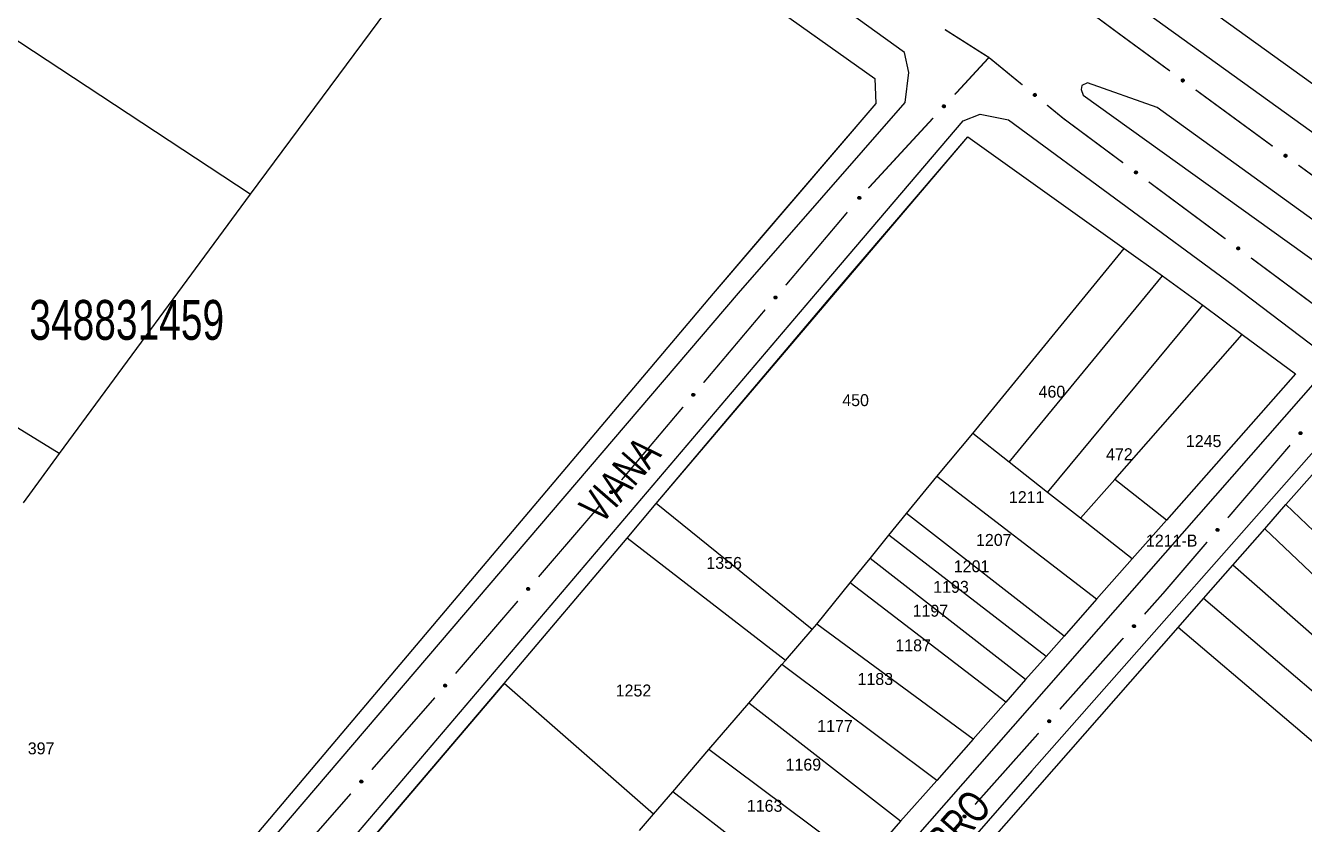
# Model space of a CAD drawing. Extents: x 200123 to 201542, y 4839549 to 4841240.
# Drawn here: x 200907.1 to 201067.7, y 4840376.7 to 4840477 of the extents above; entities that cross this region are included whole.
import ezdxf
from ezdxf.enums import TextEntityAlignment as Align

# ---------------------------------------------------------------- set-up
doc = ezdxf.new("R2010")
doc.units = 0
doc.header["$LTSCALE"] = 1.5
doc.header["$MEASUREMENT"] = 0
for name, color, linetype in [('CD_MALHA_LOTES', 7, 'CONTINUOUS'), ('CD_TXT_QUADRA', 2, 'CONTINUOUS'), ('HD-CANAIS', 7, 'CONTINUOUS'), ('RU-QUADRA', 210, 'CONTINUOUS'), ('SV-EIXO-RUA-PAV', 20, 'CONTINUOUS'), ('SV-RUA-PAVIM', 7, 'CONTINUOUS'), ('SV-TXT-RUA-PAV', 7, 'CONTINUOUS'), ('Th_NmrPort', 1, 'CONTINUOUS')]:
    doc.layers.add(name, color=color, linetype=linetype)
doc.styles.add('ARIAL', font='ARIAL.SHX')

msp = doc.modelspace()

# ---------------------------------------------------------------- linework, layer by layer
at = {"layer": 'CD_MALHA_LOTES', "linetype": 'Continuous', "flags": 128}
for points in [[(200969.41, 4840501.79), (201013.76, 4840470.34), (201013.89, 4840467.21), (200993.46, 4840443.35), (200887.87, 4840318.42)], [(200969.41, 4840501.79), (200935.32, 4840455.81)], [(200935.32, 4840455.81), (200885.85, 4840488.36)], [(200986.29, 4840416.96), (201025.42, 4840463.01)], [(201025.42, 4840463.01), (201045.09, 4840449)], [(200935.32, 4840455.81), (200911.31, 4840423.26)], [(200911.31, 4840423.26), (200864.09, 4840452.29)], [(201026.05, 4840425.76), (201045.09, 4840449)], [(201045.09, 4840449), (201049.9, 4840445.57)], [(201030.64, 4840422.15), (201049.9, 4840445.57)], [(201049.9, 4840445.57), (201054.96, 4840441.87)], [(201035.46, 4840418.37), (201054.96, 4840441.87)], [(201054.96, 4840441.87), (201059.91, 4840438.2)], [(201043.88, 4840420.01), (201059.91, 4840438.2)], [(201059.91, 4840438.2), (201066.59, 4840433.25)], [(201066.59, 4840433.25), (201050.39, 4840414.9)], [(201021.53, 4840420.37), (201026.05, 4840425.76)], [(201030.64, 4840422.15), (201026.05, 4840425.76)], [(200911.31, 4840423.26), (200906.77, 4840417.08)], [(201035.46, 4840418.37), (201030.64, 4840422.15)], [(201065.38, 4840416.84), (201069.34, 4840421.34)], [(201017.75, 4840415.72), (201021.53, 4840420.37)], [(201041.61, 4840404.96), (201021.53, 4840420.37)], [(201039.59, 4840415.14), (201043.88, 4840420.01)], [(201050.39, 4840414.9), (201043.88, 4840420.01)], [(201039.59, 4840415.14), (201035.46, 4840418.37)], [(200982.64, 4840412.64), (200986.29, 4840416.96)], [(201005.89, 4840401.18), (200986.29, 4840416.96)], [(201062.73, 4840413.81), (201065.38, 4840416.84)], [(201075.04, 4840407.63), (201065.38, 4840416.84)], [(201015.53, 4840412.99), (201017.75, 4840415.72)], [(201037.53, 4840400.34), (201017.75, 4840415.72)], [(201046.09, 4840410.03), (201039.59, 4840415.14)], [(201050.39, 4840414.9), (201046.09, 4840410.03)], [(201013.16, 4840410.08), (201015.53, 4840412.99)], [(201035.27, 4840397.79), (201015.53, 4840412.99)], [(201058.71, 4840409.24), (201062.73, 4840413.81)], [(201072.53, 4840404.51), (201062.73, 4840413.81)], [(200967.19, 4840394.39), (200982.64, 4840412.64)], [(201002.54, 4840397.28), (200982.64, 4840412.64)], [(201010.67, 4840407.03), (201013.16, 4840410.08)], [(201032.7, 4840394.87), (201013.16, 4840410.08)], [(201046.09, 4840410.03), (201041.61, 4840404.96)], [(201055.03, 4840405.05), (201058.71, 4840409.24)], [(201083.53, 4840387.49), (201058.71, 4840409.24)], [(201006.46, 4840401.84), (201010.67, 4840407.03)], [(201030.2, 4840392.04), (201010.67, 4840407.03)], [(201041.61, 4840404.96), (201037.53, 4840400.34)], [(201051.85, 4840401.42), (201055.03, 4840405.05)], [(201080.12, 4840383.72), (201055.03, 4840405.05)], [(201005.89, 4840401.18), (201006.46, 4840401.84)], [(201026.11, 4840387.4), (201006.46, 4840401.84)], [(201002.54, 4840397.28), (201005.89, 4840401.18)], [(201026.39, 4840372.43), (201051.85, 4840401.42)], [(201037.53, 4840400.34), (201035.27, 4840397.79)], [(201076.9, 4840380.14), (201051.85, 4840401.42)], [(200997.93, 4840391.91), (201002.09, 4840396.76)], [(201002.09, 4840396.76), (201002.54, 4840397.28)], [(201021.53, 4840382.22), (201002.09, 4840396.76)], [(201035.27, 4840397.79), (201032.7, 4840394.87)], [(200967.19, 4840394.39), (200894.48, 4840309.03), (200894.56, 4840305.62), (200908.58, 4840287.58)], [(200985.95, 4840377.97), (200967.19, 4840394.39)], [(201032.7, 4840394.87), (201030.2, 4840392.04)], [(200992.91, 4840386.08), (200997.93, 4840391.91)], [(201017, 4840377.09), (200997.93, 4840391.91)], [(201030.2, 4840392.04), (201026.11, 4840387.4)], [(201026.11, 4840387.4), (201021.53, 4840382.22)], [(200988.38, 4840380.8), (200992.91, 4840386.08)], [(201012.26, 4840371.65), (200992.91, 4840386.08)], [(201021.53, 4840382.22), (201017, 4840377.09)], [(200985.95, 4840377.97), (200988.38, 4840380.8)], [(201007.38, 4840366.04), (200988.38, 4840380.8)], [(200984.19, 4840375.93), (200985.95, 4840377.97)], [(201017, 4840377.09), (201012.26, 4840371.65)]]:
    msp.add_lwpolyline(points, dxfattribs=at)
at = {"layer": 'HD-CANAIS', "linetype": 'Continuous'}
msp.add_polyline3d([(200932.58, 4840568.08, 2.26), (201008.48, 4840513.08, 2.26), (201080.12, 4840461.52, 2.26)], dxfattribs=at)
at = {"layer": 'RU-QUADRA', "linetype": 'Continuous', "flags": 128}
msp.add_lwpolyline([(200887.87, 4840318.42), (200884.39, 4840318.51), (200856.91, 4840353.29), (200827.26, 4840390.82), (200860.27, 4840445.95), (200864.09, 4840452.29), (200885.85, 4840488.36), (200915.27, 4840537.14), (200918.59, 4840537.83), (200969.41, 4840501.79), (200975.72, 4840497.31), (200985.81, 4840490.16), (200996.33, 4840482.71), (201013.76, 4840470.34), (201013.89, 4840467.21), (200999.75, 4840450.69), (200993.46, 4840443.35)], close=True, dxfattribs=at)
for points in [[(200894.48, 4840309.03), (200967.19, 4840394.39), (200982.64, 4840412.64), (200986.29, 4840416.96), (201008.82, 4840443.59), (201025.42, 4840463.01), (201045.09, 4840449), (201049.9, 4840445.57), (201054.96, 4840441.87), (201059.91, 4840438.2), (201066.59, 4840433.25), (201050.39, 4840414.9), (201046.09, 4840410.03), (201041.61, 4840404.96), (201037.53, 4840400.34), (201035.27, 4840397.79), (201032.7, 4840394.87), (201030.2, 4840392.04), (201026.11, 4840387.4), (201021.53, 4840382.22), (201017, 4840377.09), (201012.26, 4840371.65)], [(201026.39, 4840372.43), (201051.85, 4840401.42), (201055.03, 4840405.05), (201058.71, 4840409.24), (201062.73, 4840413.81), (201065.38, 4840416.84), (201069.34, 4840421.34)]]:
    msp.add_lwpolyline(points, dxfattribs=at)
at = {"layer": 'SV-EIXO-RUA-PAV', "const_width": 0.18}
for points in [[(201041.149031, 4840478.382757), (201044.365201, 4840476.00447)], [(201028.09, 4840472.97), (201022.549981, 4840476.486268)], [(201044.365201, 4840476.00447), (201044.52, 4840475.89)], [(201044.52, 4840475.89), (201050.81946, 4840471.277683)], [(201023.794074, 4840468.31498), (201027.863235, 4840472.72428)], [(201027.863235, 4840472.72428), (201028.09, 4840472.97)], [(201028.429142, 4840472.692355), (201028.09, 4840472.97)], [(201032.298004, 4840469.525036), (201028.429142, 4840472.692355)], [(201054.046859, 4840468.914656), (201063.729057, 4840461.825577)], [(201037.41, 4840465.34), (201035.393093, 4840466.991181)], [(201012.942978, 4840456.556847), (201021.0813, 4840465.375447)], [(201037.725825, 4840465.105424), (201037.41, 4840465.34)], [(201044.950926, 4840459.739055), (201037.725825, 4840465.105424)], [(201066.956456, 4840459.462551), (201075.831804, 4840452.964228)], [(201057.79555, 4840450.198844), (201048.162082, 4840457.354002)], [(201002.569599, 4840444.377103), (201010.308273, 4840453.548413)], [(201070.640174, 4840440.658632), (201061.006706, 4840447.813791)], [(200992.251366, 4840432.148691), (200999.99004, 4840441.32)], [(200981.933132, 4840419.920279), (200989.671807, 4840429.091588)], [(201065.906686, 4840424.292453), (201058.0967, 4840415.181793)], [(200971.52461, 4840407.768742), (200979.344483, 4840416.870916)], [(201055.493372, 4840412.144907), (201050.286715, 4840406.071133)], [(200961.098112, 4840395.632509), (200968.917985, 4840404.734684)], [(201050.02, 4840405.76), (201047.631442, 4840403.079648)], [(201050.286715, 4840406.071133), (201050.02, 4840405.76)], [(201044.970241, 4840400.093345), (201036.986636, 4840391.134436)], [(200950.587051, 4840383.569613), (200958.491287, 4840392.598625)], [(201034.325434, 4840388.148133), (201026.341829, 4840379.189224)], [(200940.048068, 4840371.530932), (200947.952305, 4840380.559943)]]:
    msp.add_lwpolyline(points, dxfattribs=at)
at = {"layer": 'SV-EIXO-RUA-PAV'}
for points in [[(201052.382261, 4840470.269868), (201052.430485, 4840470.278025), (201052.473598, 4840470.275175), (201052.508873, 4840470.262448), (201052.537112, 4840470.243074), (201052.563769, 4840470.219999), (201052.585512, 4840470.190805), (201052.602468, 4840470.153058), (201052.61099, 4840470.104741), (201052.605168, 4840470.060767), (201052.594541, 4840470.025516), (201052.576034, 4840469.994907), (201052.553184, 4840469.969387), (201052.522112, 4840469.947804), (201052.483691, 4840469.930995), (201052.434899, 4840469.923601), (201052.39265, 4840469.926685), (201052.358854, 4840469.939891), (201052.3282, 4840469.958692), (201052.301267, 4840469.982575), (201052.280089, 4840470.011356), (201052.263234, 4840470.05007), (201052.256575, 4840470.098325), (201052.25917, 4840470.140497), (201052.271898, 4840470.17447), (201052.291087, 4840470.204233), (201052.313905, 4840470.231251), (201052.342342, 4840470.25433), (201052.382261, 4840470.269868)], [(201033.886992, 4840468.081915), (201033.838399, 4840468.076373), (201033.795502, 4840468.081547), (201033.760966, 4840468.09616), (201033.733814, 4840468.117031), (201033.708442, 4840468.141512), (201033.688307, 4840468.171837), (201033.673415, 4840468.210445), (201033.667514, 4840468.259152), (201033.675702, 4840468.302748), (201033.688217, 4840468.337373), (201033.70835, 4840468.366938), (201033.732545, 4840468.391187), (201033.764737, 4840468.411061), (201033.80401, 4840468.425771), (201033.85313, 4840468.430519), (201033.89515, 4840468.425158), (201033.928184, 4840468.410146), (201033.957778, 4840468.389718), (201033.983382, 4840468.364415), (201034.002975, 4840468.334533), (201034.017715, 4840468.294964), (201034.021759, 4840468.246421), (201034.01689, 4840468.20445), (201034.002346, 4840468.171214), (201033.981578, 4840468.142531), (201033.957334, 4840468.116784), (201033.927693, 4840468.095275), (201033.886992, 4840468.081915)], [(201022.259347, 4840466.814281), (201022.256695, 4840466.863117), (201022.264401, 4840466.905632), (201022.281035, 4840466.939242), (201022.303478, 4840466.965109), (201022.329419, 4840466.988986), (201022.360884, 4840467.00729), (201022.400306, 4840467.019868), (201022.449277, 4840467.022873), (201022.492311, 4840467.012116), (201022.526134, 4840466.997572), (201022.554454, 4840466.975723), (201022.577227, 4840466.950134), (201022.595159, 4840466.916821), (201022.607516, 4840466.876746), (201022.609346, 4840466.827431), (201022.601505, 4840466.785802), (201022.584562, 4840466.753716), (201022.562416, 4840466.725383), (201022.535641, 4840466.701324), (201022.50465, 4840466.683535), (201022.464278, 4840466.671166), (201022.41558, 4840466.670005), (201022.373971, 4840466.677351), (201022.341656, 4840466.693839), (201022.314253, 4840466.71627), (201022.289988, 4840466.741997), (201022.270273, 4840466.77286), (201022.259347, 4840466.814281)], [(201065.291859, 4840460.817762), (201065.340082, 4840460.82592), (201065.383196, 4840460.82307), (201065.41847, 4840460.810343), (201065.446709, 4840460.790968), (201065.473366, 4840460.767893), (201065.49511, 4840460.7387), (201065.512065, 4840460.700952), (201065.520587, 4840460.652635), (201065.514765, 4840460.608661), (201065.504138, 4840460.57341), (201065.485631, 4840460.542802), (201065.462781, 4840460.517281), (201065.431709, 4840460.495698), (201065.393288, 4840460.478889), (201065.344496, 4840460.471495), (201065.302247, 4840460.474579), (201065.268451, 4840460.487785), (201065.237797, 4840460.506586), (201065.210864, 4840460.53047), (201065.189686, 4840460.55925), (201065.172831, 4840460.597965), (201065.166172, 4840460.646219), (201065.168767, 4840460.688392), (201065.181495, 4840460.722364), (201065.200684, 4840460.752127), (201065.223502, 4840460.779145), (201065.251939, 4840460.802224), (201065.291859, 4840460.817762)], [(201046.606212, 4840458.372486), (201046.557934, 4840458.364659), (201046.514841, 4840458.367804), (201046.479654, 4840458.380772), (201046.451549, 4840458.400339), (201046.42505, 4840458.423596), (201046.403507, 4840458.452938), (201046.38681, 4840458.4908), (201046.378619, 4840458.539175), (201046.384742, 4840458.583108), (201046.39561, 4840458.618285), (201046.414326, 4840458.648766), (201046.43735, 4840458.67413), (201046.468569, 4840458.6955), (201046.507104, 4840458.712046), (201046.555946, 4840458.719105), (201046.598172, 4840458.715732), (201046.631877, 4840458.702295), (201046.662402, 4840458.683285), (201046.68917, 4840458.659218), (201046.710151, 4840458.630293), (201046.726741, 4840458.591464), (201046.73307, 4840458.543165), (201046.730186, 4840458.501011), (201046.717226, 4840458.467127), (201046.697834, 4840458.437496), (201046.674831, 4840458.410634), (201046.646238, 4840458.387751), (201046.606212, 4840458.372486)], [(201011.64166, 4840455.309067), (201011.639008, 4840455.357904), (201011.646714, 4840455.400419), (201011.663348, 4840455.434028), (201011.685791, 4840455.459896), (201011.711732, 4840455.483773), (201011.743197, 4840455.502076), (201011.782619, 4840455.514655), (201011.83159, 4840455.51766), (201011.874624, 4840455.506903), (201011.908447, 4840455.492358), (201011.936767, 4840455.470509), (201011.95954, 4840455.44492), (201011.977472, 4840455.411608), (201011.989829, 4840455.371532), (201011.991659, 4840455.322217), (201011.983818, 4840455.280588), (201011.966875, 4840455.248502), (201011.944729, 4840455.22017), (201011.917954, 4840455.19611), (201011.886963, 4840455.178322), (201011.846591, 4840455.165952), (201011.797893, 4840455.164791), (201011.756284, 4840455.172138), (201011.723969, 4840455.188625), (201011.696566, 4840455.211056), (201011.672301, 4840455.236783), (201011.652586, 4840455.267647), (201011.64166, 4840455.309067)], [(201059.450836, 4840448.832274), (201059.402558, 4840448.824447), (201059.359465, 4840448.827592), (201059.324278, 4840448.84056), (201059.296173, 4840448.860128), (201059.269674, 4840448.883384), (201059.248131, 4840448.912726), (201059.231434, 4840448.950589), (201059.223242, 4840448.998963), (201059.229366, 4840449.042896), (201059.240234, 4840449.078073), (201059.25895, 4840449.108555), (201059.281974, 4840449.133918), (201059.313193, 4840449.155288), (201059.351728, 4840449.171834), (201059.400569, 4840449.178894), (201059.442796, 4840449.175521), (201059.476501, 4840449.162084), (201059.507026, 4840449.143074), (201059.533794, 4840449.119006), (201059.554775, 4840449.090082), (201059.571364, 4840449.051253), (201059.577694, 4840449.002954), (201059.57481, 4840448.9608), (201059.56185, 4840448.926915), (201059.542458, 4840448.897284), (201059.519455, 4840448.870423), (201059.490861, 4840448.847539), (201059.450836, 4840448.832274)], [(201001.103029, 4840442.80973), (201001.098211, 4840442.858401), (201001.104021, 4840442.901216), (201001.119146, 4840442.935531), (201001.140418, 4840442.962369), (201001.165273, 4840442.987375), (201001.195894, 4840443.007057), (201001.234719, 4840443.021375), (201001.283508, 4840443.026551), (201001.326977, 4840443.017716), (201001.361413, 4840443.004688), (201001.390675, 4840442.984118), (201001.414563, 4840442.959565), (201001.433956, 4840442.927082), (201001.448081, 4840442.887595), (201001.452099, 4840442.83841), (201001.446114, 4840442.796474), (201001.430613, 4840442.763667), (201001.409747, 4840442.734379), (201001.384066, 4840442.709154), (201001.353897, 4840442.690007), (201001.314114, 4840442.675857), (201001.265515, 4840442.672534), (201001.223621, 4840442.678026), (201001.190605, 4840442.693062), (201001.162234, 4840442.714254), (201001.13685, 4840442.738878), (201001.115783, 4840442.768835), (201001.103029, 4840442.80973)], [(200990.784796, 4840430.581318), (200990.779978, 4840430.629988), (200990.785788, 4840430.672804), (200990.800913, 4840430.707119), (200990.822185, 4840430.733957), (200990.84704, 4840430.758963), (200990.877661, 4840430.778645), (200990.916486, 4840430.792962), (200990.965275, 4840430.798139), (200991.008744, 4840430.789304), (200991.04318, 4840430.776275), (200991.072442, 4840430.755705), (200991.09633, 4840430.731153), (200991.115723, 4840430.69867), (200991.129848, 4840430.659183), (200991.133866, 4840430.609997), (200991.127881, 4840430.568061), (200991.11238, 4840430.535254), (200991.091514, 4840430.505967), (200991.065833, 4840430.480742), (200991.035664, 4840430.461595), (200990.995881, 4840430.447445), (200990.947282, 4840430.444122), (200990.905388, 4840430.449614), (200990.872372, 4840430.46465), (200990.844001, 4840430.485842), (200990.818617, 4840430.510466), (200990.79755, 4840430.540423), (200990.784796, 4840430.581318)], [(201067.385438, 4840425.848338), (201067.389877, 4840425.799632), (201067.383732, 4840425.756863), (201067.36834, 4840425.722667), (201067.346859, 4840425.695995), (201067.32181, 4840425.671184), (201067.291036, 4840425.651741), (201067.252101, 4840425.637727), (201067.203273, 4840425.632932), (201067.159874, 4840425.642106), (201067.125541, 4840425.655402), (201067.09644, 4840425.6762), (201067.072745, 4840425.700938), (201067.053606, 4840425.733571), (201067.03979, 4840425.773167), (201067.036155, 4840425.822383), (201067.042467, 4840425.864271), (201067.058223, 4840425.896956), (201067.079317, 4840425.92608), (201067.105194, 4840425.951103), (201067.135512, 4840425.970015), (201067.175404, 4840425.983854), (201067.224027, 4840425.986797), (201067.265877, 4840425.980979), (201067.298775, 4840425.965686), (201067.32698, 4840425.944273), (201067.352171, 4840425.919452), (201067.373003, 4840425.889331), (201067.385438, 4840425.848338)], [(200980.466563, 4840418.352906), (200980.461745, 4840418.401576), (200980.467555, 4840418.444391), (200980.48268, 4840418.478706), (200980.503952, 4840418.505545), (200980.528807, 4840418.53055), (200980.559428, 4840418.550233), (200980.598253, 4840418.56455), (200980.647042, 4840418.569727), (200980.690511, 4840418.560891), (200980.724947, 4840418.547863), (200980.754209, 4840418.527293), (200980.778097, 4840418.502741), (200980.79749, 4840418.470257), (200980.811614, 4840418.43077), (200980.815633, 4840418.381585), (200980.809648, 4840418.339649), (200980.794147, 4840418.306842), (200980.773281, 4840418.277554), (200980.7476, 4840418.25233), (200980.717431, 4840418.233182), (200980.677648, 4840418.219032), (200980.629049, 4840418.21571), (200980.587155, 4840418.221201), (200980.554139, 4840418.236237), (200980.525768, 4840418.257429), (200980.500384, 4840418.282053), (200980.479317, 4840418.312011), (200980.466563, 4840418.352906)], [(201056.972124, 4840413.700791), (201056.976563, 4840413.652085), (201056.970418, 4840413.609316), (201056.955026, 4840413.57512), (201056.933545, 4840413.548449), (201056.908496, 4840413.523638), (201056.877722, 4840413.504195), (201056.838787, 4840413.490181), (201056.789959, 4840413.485385), (201056.74656, 4840413.494559), (201056.712227, 4840413.507856), (201056.683126, 4840413.528653), (201056.659431, 4840413.553391), (201056.640292, 4840413.586025), (201056.626476, 4840413.625621), (201056.622841, 4840413.674836), (201056.629153, 4840413.716724), (201056.644909, 4840413.749409), (201056.666003, 4840413.778533), (201056.69188, 4840413.803557), (201056.722198, 4840413.822468), (201056.76209, 4840413.836307), (201056.810713, 4840413.839251), (201056.852563, 4840413.833432), (201056.885461, 4840413.818139), (201056.913666, 4840413.796727), (201056.938857, 4840413.771905), (201056.959689, 4840413.741784), (201056.972124, 4840413.700791)], [(200970.044169, 4840406.214464), (200970.039783, 4840406.263175), (200970.045974, 4840406.305937), (200970.061403, 4840406.340116), (200970.082913, 4840406.366764), (200970.107989, 4840406.391548), (200970.138784, 4840406.410958), (200970.177735, 4840406.424929), (200970.226568, 4840406.429672), (200970.269957, 4840406.420451), (200970.304275, 4840406.407117), (200970.333354, 4840406.386288), (200970.357022, 4840406.361525), (200970.376125, 4840406.32887), (200970.389899, 4840406.289259), (200970.39348, 4840406.24004), (200970.387122, 4840406.198159), (200970.371331, 4840406.165491), (200970.350205, 4840406.13639), (200970.324301, 4840406.111394), (200970.293963, 4840406.092516), (200970.254056, 4840406.07872), (200970.205429, 4840406.075829), (200970.163586, 4840406.081693), (200970.130705, 4840406.097022), (200970.102523, 4840406.118465), (200970.077359, 4840406.143314), (200970.056559, 4840406.173457), (200970.044169, 4840406.214464)], [(201046.478616, 4840401.620528), (201046.482118, 4840401.571745), (201046.475153, 4840401.529103), (201046.459106, 4840401.495209), (201046.437117, 4840401.468955), (201046.411596, 4840401.44463), (201046.380454, 4840401.425782), (201046.341257, 4840401.412519), (201046.292345, 4840401.408662), (201046.249131, 4840401.418668), (201046.21506, 4840401.432622), (201046.186364, 4840401.453975), (201046.163149, 4840401.479163), (201046.14464, 4840401.512159), (201046.131587, 4840401.552013), (201046.128899, 4840401.601289), (201046.136015, 4840401.643048), (201046.152396, 4840401.675424), (201046.174045, 4840401.704138), (201046.200398, 4840401.728659), (201046.231074, 4840401.746985), (201046.271225, 4840401.760055), (201046.319895, 4840401.762063), (201046.361626, 4840401.755442), (201046.394224, 4840401.73952), (201046.422012, 4840401.717569), (201046.446721, 4840401.692268), (201046.466971, 4840401.661753), (201046.478616, 4840401.620528)], [(200959.617671, 4840394.078231), (200959.613285, 4840394.126943), (200959.619476, 4840394.169704), (200959.634905, 4840394.203884), (200959.656415, 4840394.230532), (200959.681491, 4840394.255316), (200959.712286, 4840394.274725), (200959.751237, 4840394.288697), (200959.80007, 4840394.29344), (200959.843459, 4840394.284219), (200959.877777, 4840394.270885), (200959.906856, 4840394.250056), (200959.930524, 4840394.225292), (200959.949627, 4840394.192637), (200959.963401, 4840394.153027), (200959.966982, 4840394.103807), (200959.960624, 4840394.061926), (200959.944833, 4840394.029258), (200959.923707, 4840394.000157), (200959.897803, 4840393.975162), (200959.867465, 4840393.956283), (200959.827558, 4840393.942487), (200959.778931, 4840393.939597), (200959.737088, 4840393.945461), (200959.704207, 4840393.960789), (200959.676025, 4840393.982233), (200959.650861, 4840394.007081), (200959.630061, 4840394.037225), (200959.617671, 4840394.078231)], [(201035.833809, 4840389.675316), (201035.837311, 4840389.626533), (201035.830346, 4840389.583891), (201035.8143, 4840389.549997), (201035.792311, 4840389.523743), (201035.766789, 4840389.499417), (201035.735648, 4840389.480569), (201035.69645, 4840389.467306), (201035.647539, 4840389.46345), (201035.604325, 4840389.473456), (201035.570254, 4840389.48741), (201035.541557, 4840389.508763), (201035.518342, 4840389.533951), (201035.499834, 4840389.566947), (201035.486781, 4840389.606801), (201035.484093, 4840389.656077), (201035.491208, 4840389.697836), (201035.50759, 4840389.730212), (201035.529239, 4840389.758925), (201035.555592, 4840389.783447), (201035.586268, 4840389.801773), (201035.626418, 4840389.814843), (201035.675089, 4840389.816851), (201035.716819, 4840389.81023), (201035.749417, 4840389.794307), (201035.777206, 4840389.772357), (201035.801915, 4840389.747056), (201035.822165, 4840389.71654), (201035.833809, 4840389.675316)], [(200949.092211, 4840382.029179), (200949.088278, 4840382.077929), (200949.094867, 4840382.120631), (200949.110613, 4840382.154666), (200949.13237, 4840382.181113), (200949.157676, 4840382.205662), (200949.18865, 4840382.224784), (200949.227729, 4840382.238393), (200949.276604, 4840382.242681), (200949.319905, 4840382.233056), (200949.354098, 4840382.219404), (200949.382982, 4840382.198305), (200949.406418, 4840382.173322), (200949.425217, 4840382.140491), (200949.438621, 4840382.100754), (200949.441744, 4840382.051503), (200949.434997, 4840382.009683), (200949.418902, 4840381.977164), (200949.397507, 4840381.948261), (200949.371372, 4840381.923507), (200949.340859, 4840381.904912), (200949.300825, 4840381.891488), (200949.252174, 4840381.88905), (200949.210387, 4840381.895303), (200949.17765, 4840381.910937), (200949.149668, 4840381.932642), (200949.124737, 4840381.957723), (200949.104219, 4840381.988059), (200949.092211, 4840382.029179)], [(201025.189003, 4840377.730104), (201025.192505, 4840377.681321), (201025.18554, 4840377.638678), (201025.169493, 4840377.604784), (201025.147504, 4840377.57853), (201025.121983, 4840377.554205), (201025.090841, 4840377.535357), (201025.051644, 4840377.522094), (201025.002732, 4840377.518237), (201024.959518, 4840377.528244), (201024.925447, 4840377.542197), (201024.896751, 4840377.56355), (201024.873536, 4840377.588739), (201024.855027, 4840377.621735), (201024.841974, 4840377.661589), (201024.839286, 4840377.710865), (201024.846402, 4840377.752623), (201024.862783, 4840377.785), (201024.884432, 4840377.813713), (201024.910785, 4840377.838235), (201024.941461, 4840377.85656), (201024.981612, 4840377.86963), (201025.030282, 4840377.871639), (201025.072013, 4840377.865018), (201025.104611, 4840377.849095), (201025.132399, 4840377.827145), (201025.157108, 4840377.801844), (201025.177358, 4840377.771328), (201025.189003, 4840377.730104)]]:
    msp.add_lwpolyline(points, close=True, dxfattribs=at)
for points in [[(201052.256575, 4840470.098325), (201052.522112, 4840469.947804)], [(201052.259031, 4840470.117321), (201052.533212, 4840469.960543)], [(201052.25917, 4840470.140497), (201052.553184, 4840469.969387)], [(201052.263234, 4840470.05007), (201052.483691, 4840469.930995)], [(201052.263906, 4840470.073163), (201052.500143, 4840469.940785)], [(201052.267879, 4840470.154813), (201052.561877, 4840469.983525)], [(201052.271898, 4840470.17447), (201052.576034, 4840469.994907)], [(201052.27751, 4840470.029379), (201052.452761, 4840469.931506)], [(201052.280089, 4840470.011356), (201052.434899, 4840469.923601)], [(201052.283333, 4840470.187469), (201052.582325, 4840470.009142)], [(201052.291087, 4840470.204233), (201052.594541, 4840470.025516)], [(201052.294555, 4840469.994914), (201052.408309, 4840469.928538)], [(201052.301267, 4840469.982575), (201052.39265, 4840469.926685)], [(201052.306199, 4840470.216389), (201052.596894, 4840470.047519)], [(201052.313905, 4840470.231251), (201052.605168, 4840470.060767)], [(201052.331856, 4840470.239882), (201052.604641, 4840470.085817)], [(201052.342342, 4840470.25433), (201052.61099, 4840470.104741)], [(201052.361917, 4840470.260151), (201052.602774, 4840470.129463)], [(201052.382261, 4840470.269868), (201052.602468, 4840470.153058)], [(201052.40871, 4840470.273244), (201052.587774, 4840470.175961)], [(201052.430485, 4840470.278025), (201052.585512, 4840470.190805)], [(201052.455069, 4840470.276507), (201052.566915, 4840470.209836)], [(201052.473598, 4840470.275175), (201052.563769, 4840470.219999)], [(201033.927693, 4840468.095275), (201033.667514, 4840468.259152)], [(201033.886992, 4840468.081915), (201033.673415, 4840468.210445)], [(201033.907831, 4840468.090519), (201033.674383, 4840468.234022)], [(201033.938943, 4840468.109135), (201033.674876, 4840468.277705)], [(201033.957334, 4840468.116784), (201033.675702, 4840468.302748)], [(201033.965831, 4840468.131209), (201033.684679, 4840468.315529)], [(201033.8604, 4840468.079972), (201033.68685, 4840468.186783)], [(201033.981578, 4840468.142531), (201033.688217, 4840468.337373)], [(201033.838399, 4840468.076373), (201033.688307, 4840468.171837)], [(201033.990225, 4840468.158852), (201033.7013, 4840468.353063)], [(201033.813932, 4840468.079217), (201033.705849, 4840468.15183)], [(201034.002346, 4840468.171214), (201033.70835, 4840468.366938)], [(201033.795502, 4840468.081547), (201033.708442, 4840468.141512)], [(201034.00742, 4840468.190625), (201033.723101, 4840468.377539)], [(201034.01689, 4840468.20445), (201033.732545, 4840468.391187)], [(201034.01828, 4840468.227585), (201033.752965, 4840468.39894)], [(201034.021759, 4840468.246421), (201033.764737, 4840468.411061)], [(201034.015796, 4840468.271941), (201033.787053, 4840468.416883)], [(201034.017715, 4840468.294964), (201033.80401, 4840468.425771)], [(201034.004577, 4840468.316396), (201033.834867, 4840468.42359)], [(201034.002975, 4840468.334533), (201033.85313, 4840468.430519)], [(201033.989418, 4840468.351731), (201033.879414, 4840468.424153)], [(201033.983382, 4840468.364415), (201033.89515, 4840468.425158)], [(201022.256695, 4840466.863117), (201022.360884, 4840467.00729)], [(201022.258983, 4840466.840941), (201022.375889, 4840467.007859)], [(201022.259347, 4840466.814281), (201022.400306, 4840467.019868)], [(201022.260983, 4840466.887372), (201022.339872, 4840466.990963)], [(201022.264401, 4840466.905632), (201022.329419, 4840466.988986)], [(201022.266702, 4840466.792969), (201022.423784, 4840467.017505)], [(201022.270273, 4840466.77286), (201022.449277, 4840467.022873)], [(201022.283442, 4840466.760809), (201022.467361, 4840467.014425)], [(201022.289988, 4840466.741997), (201022.492311, 4840467.012116)], [(201022.303884, 4840466.73266), (201022.504538, 4840467.002398)], [(201022.314253, 4840466.71627), (201022.526134, 4840466.997572)], [(201022.330034, 4840466.706671), (201022.541021, 4840466.983583)], [(201022.341656, 4840466.693839), (201022.554454, 4840466.975723)], [(201022.360732, 4840466.687624), (201022.564162, 4840466.96037)], [(201022.373971, 4840466.677351), (201022.577227, 4840466.950134)], [(201022.396984, 4840466.674594), (201022.583756, 4840466.92929)], [(201022.41558, 4840466.670005), (201022.595159, 4840466.916821)], [(201022.441409, 4840466.674445), (201022.599649, 4840466.894199)], [(201022.464278, 4840466.671166), (201022.607516, 4840466.876746)], [(201022.486451, 4840466.683011), (201022.603511, 4840466.846072)], [(201022.50465, 4840466.683535), (201022.609346, 4840466.827431)], [(201022.522622, 4840466.69605), (201022.601434, 4840466.801569)], [(201022.535641, 4840466.701324), (201022.601505, 4840466.785802)], [(201065.166172, 4840460.646219), (201065.431709, 4840460.495698)], [(201065.168629, 4840460.665215), (201065.442809, 4840460.508437)], [(201065.168767, 4840460.688392), (201065.462781, 4840460.517281)], [(201065.172831, 4840460.597965), (201065.393288, 4840460.478889)], [(201065.173503, 4840460.621058), (201065.40974, 4840460.488679)], [(201065.177477, 4840460.702707), (201065.471474, 4840460.531419)], [(201065.181495, 4840460.722364), (201065.485631, 4840460.542802)], [(201065.187107, 4840460.577274), (201065.362358, 4840460.4794)], [(201065.189686, 4840460.55925), (201065.344496, 4840460.471495)], [(201065.19293, 4840460.735363), (201065.491922, 4840460.557036)], [(201065.200684, 4840460.752127), (201065.504138, 4840460.57341)], [(201065.204152, 4840460.542809), (201065.317906, 4840460.476433)], [(201065.210864, 4840460.53047), (201065.302247, 4840460.474579)], [(201065.215796, 4840460.764283), (201065.506491, 4840460.595413)], [(201065.223502, 4840460.779145), (201065.514765, 4840460.608661)], [(201065.241453, 4840460.787776), (201065.514238, 4840460.633712)], [(201065.251939, 4840460.802224), (201065.520587, 4840460.652635)], [(201065.271515, 4840460.808046), (201065.512371, 4840460.677358)], [(201065.291859, 4840460.817762), (201065.512065, 4840460.700952)], [(201065.318307, 4840460.821138), (201065.497371, 4840460.723855)], [(201065.340082, 4840460.82592), (201065.49511, 4840460.7387)], [(201065.364666, 4840460.824401), (201065.476512, 4840460.75773)], [(201065.383196, 4840460.82307), (201065.473366, 4840460.767893)], [(201046.646238, 4840458.387751), (201046.378619, 4840458.539175)], [(201046.674831, 4840458.410634), (201046.384742, 4840458.583108)], [(201046.656821, 4840458.402126), (201046.385097, 4840458.558054)], [(201046.626622, 4840458.382063), (201046.386665, 4840458.514396)], [(201046.606212, 4840458.372486), (201046.38681, 4840458.4908)], [(201046.682639, 4840458.425444), (201046.393106, 4840458.596298)], [(201046.697834, 4840458.437496), (201046.39561, 4840458.618285)], [(201046.579742, 4840458.369291), (201046.401347, 4840458.467797)], [(201046.557934, 4840458.364659), (201046.403507, 4840458.452938)], [(201046.705702, 4840458.454207), (201046.407938, 4840458.634575)], [(201046.717226, 4840458.467127), (201046.414326, 4840458.648766)], [(201046.533361, 4840458.366346), (201046.421973, 4840458.43378)], [(201046.514841, 4840458.367804), (201046.42505, 4840458.423596)], [(201046.721379, 4840458.486756), (201046.42856, 4840458.660051)], [(201046.730186, 4840458.501011), (201046.43735, 4840458.67413)], [(201046.730483, 4840458.524187), (201046.457382, 4840458.682837)], [(201046.73307, 4840458.543165), (201046.468569, 4840458.6955)], [(201046.725911, 4840458.568376), (201046.490585, 4840458.702368)], [(201046.726741, 4840458.591464), (201046.507104, 4840458.712046)], [(201046.712606, 4840458.612252), (201046.538029, 4840458.711322)], [(201046.710151, 4840458.630293), (201046.555946, 4840458.719105)], [(201046.695798, 4840458.646833), (201046.582501, 4840458.713986)], [(201046.68917, 4840458.659218), (201046.598172, 4840458.715732)], [(201011.639008, 4840455.357904), (201011.743197, 4840455.502076)], [(201011.641296, 4840455.335728), (201011.758202, 4840455.502645)], [(201011.64166, 4840455.309067), (201011.782619, 4840455.514655)], [(201011.643296, 4840455.382159), (201011.722185, 4840455.48575)], [(201011.646714, 4840455.400419), (201011.711732, 4840455.483773)], [(201011.649015, 4840455.287755), (201011.806097, 4840455.512292)], [(201011.652586, 4840455.267647), (201011.83159, 4840455.51766)], [(201011.665755, 4840455.255595), (201011.849674, 4840455.509212)], [(201011.672301, 4840455.236783), (201011.874624, 4840455.506903)], [(201011.686197, 4840455.227446), (201011.886851, 4840455.497184)], [(201011.696566, 4840455.211056), (201011.908447, 4840455.492358)], [(201011.712347, 4840455.201457), (201011.923334, 4840455.478369)], [(201011.723969, 4840455.188625), (201011.936767, 4840455.470509)], [(201011.743045, 4840455.18241), (201011.946475, 4840455.455157)], [(201011.756284, 4840455.172138), (201011.95954, 4840455.44492)], [(201011.779297, 4840455.16938), (201011.966069, 4840455.424077)], [(201011.797893, 4840455.164791), (201011.977472, 4840455.411608)], [(201011.823722, 4840455.169231), (201011.981962, 4840455.388986)], [(201011.846591, 4840455.165952), (201011.989829, 4840455.371532)], [(201011.868764, 4840455.177798), (201011.985824, 4840455.340859)], [(201011.886963, 4840455.178322), (201011.991659, 4840455.322217)], [(201011.904935, 4840455.190836), (201011.983747, 4840455.296356)], [(201011.917954, 4840455.19611), (201011.983818, 4840455.280588)], [(201059.490861, 4840448.847539), (201059.223242, 4840448.998963)], [(201059.519455, 4840448.870423), (201059.229366, 4840449.042896)], [(201059.501445, 4840448.861915), (201059.229721, 4840449.017842)], [(201059.471246, 4840448.841852), (201059.231289, 4840448.974185)], [(201059.450836, 4840448.832274), (201059.231434, 4840448.950589)], [(201059.527263, 4840448.885232), (201059.23773, 4840449.056087)], [(201059.542458, 4840448.897284), (201059.240234, 4840449.078073)], [(201059.424366, 4840448.829079), (201059.245971, 4840448.927586)], [(201059.402558, 4840448.824447), (201059.248131, 4840448.912726)], [(201059.550326, 4840448.913995), (201059.252561, 4840449.094363)], [(201059.56185, 4840448.926915), (201059.25895, 4840449.108555)], [(201059.377985, 4840448.826134), (201059.266597, 4840448.893569)], [(201059.359465, 4840448.827592), (201059.269674, 4840448.883384)], [(201059.566003, 4840448.946544), (201059.273184, 4840449.11984)], [(201059.57481, 4840448.9608), (201059.281974, 4840449.133918)], [(201059.575107, 4840448.983975), (201059.302006, 4840449.142625)], [(201059.577694, 4840449.002954), (201059.313193, 4840449.155288)], [(201059.570534, 4840449.028165), (201059.335209, 4840449.162157)], [(201059.571364, 4840449.051253), (201059.351728, 4840449.171834)], [(201059.55723, 4840449.072041), (201059.382653, 4840449.171111)], [(201059.554775, 4840449.090082), (201059.400569, 4840449.178894)], [(201059.540422, 4840449.106622), (201059.427125, 4840449.173774)], [(201059.533794, 4840449.119006), (201059.442796, 4840449.175521)], [(201001.098211, 4840442.858401), (201001.195894, 4840443.007057)], [(201001.101418, 4840442.882822), (201001.175629, 4840442.989814)], [(201001.101482, 4840442.836348), (201001.210859, 4840443.008292)], [(201001.103029, 4840442.80973), (201001.234719, 4840443.021375)], [(201001.104021, 4840442.901216), (201001.165273, 4840442.987375)], [(201001.111323, 4840442.788766), (201001.258279, 4840443.020056)], [(201001.115783, 4840442.768835), (201001.283508, 4840443.026551)], [(201001.129475, 4840442.757381), (201001.30195, 4840443.018914)], [(201001.13685, 4840442.738878), (201001.326977, 4840443.017716)], [(201001.151147, 4840442.730167), (201001.339624, 4840443.00855)], [(201001.162234, 4840442.714254), (201001.361413, 4840443.004688)], [(201001.178425, 4840442.705365), (201001.376907, 4840442.991374)], [(201001.190605, 4840442.693062), (201001.390675, 4840442.984118)], [(201001.209939, 4840442.6877), (201001.401056, 4840442.969212)], [(201001.223621, 4840442.678026), (201001.414563, 4840442.959565)], [(201001.246733, 4840442.676293), (201001.422011, 4840442.939032)], [(201001.265515, 4840442.672534), (201001.433956, 4840442.927082)], [(201001.291122, 4840442.678117), (201001.439446, 4840442.904682)], [(201001.314114, 4840442.675857), (201001.448081, 4840442.887595)], [(201001.335738, 4840442.688675), (201001.445441, 4840442.856774)], [(201001.353897, 4840442.690007), (201001.452099, 4840442.83841)], [(201001.371295, 4840442.703307), (201001.445343, 4840442.812223)], [(201001.384066, 4840442.709154), (201001.446114, 4840442.796474)], [(200990.779978, 4840430.629988), (200990.877661, 4840430.778645)], [(200990.783185, 4840430.65441), (200990.857396, 4840430.761402)], [(200990.783249, 4840430.607936), (200990.892626, 4840430.77988)], [(200990.784796, 4840430.581318), (200990.916486, 4840430.792962)], [(200990.785788, 4840430.672804), (200990.84704, 4840430.758963)], [(200990.79309, 4840430.560353), (200990.940046, 4840430.791644)], [(200990.79755, 4840430.540423), (200990.965275, 4840430.798139)], [(200990.811242, 4840430.528968), (200990.983717, 4840430.790502)], [(200990.818617, 4840430.510466), (200991.008744, 4840430.789304)], [(200990.832914, 4840430.501755), (200991.021391, 4840430.780137)], [(200990.844001, 4840430.485842), (200991.04318, 4840430.776275)], [(200990.860192, 4840430.476953), (200991.058674, 4840430.762961)], [(200990.872372, 4840430.46465), (200991.072442, 4840430.755705)], [(200990.891706, 4840430.459288), (200991.082823, 4840430.740799)], [(200990.905388, 4840430.449614), (200991.09633, 4840430.731153)], [(200990.9285, 4840430.447881), (200991.103778, 4840430.71062)], [(200990.947282, 4840430.444122), (200991.115723, 4840430.69867)], [(200990.972889, 4840430.449705), (200991.121213, 4840430.676269)], [(200990.995881, 4840430.447445), (200991.129848, 4840430.659183)], [(200991.017505, 4840430.460263), (200991.127208, 4840430.628361)], [(200991.035664, 4840430.461595), (200991.133866, 4840430.609997)], [(200991.053062, 4840430.474895), (200991.12711, 4840430.58381)], [(200991.065833, 4840430.480742), (200991.127881, 4840430.568061)], [(201067.135512, 4840425.970015), (201067.036155, 4840425.822383)], [(201067.175404, 4840425.983854), (201067.03979, 4840425.773167)], [(201067.105194, 4840425.951103), (201067.042467, 4840425.864271)], [(201067.15368, 4840425.971205), (201067.042669, 4840425.803967)], [(201067.118011, 4840425.95685), (201067.043115, 4840425.848516)], [(201067.198378, 4840425.981415), (201067.048291, 4840425.756014)], [(201067.224027, 4840425.986797), (201067.053606, 4840425.733571)], [(201067.242779, 4840425.982892), (201067.065457, 4840425.721528)], [(201067.265877, 4840425.980979), (201067.072745, 4840425.700938)], [(201067.279483, 4840425.971198), (201067.086176, 4840425.691186)], [(201067.298775, 4840425.965686), (201067.09644, 4840425.6762)], [(201067.310859, 4840425.953288), (201067.110151, 4840425.668837)], [(201067.32698, 4840425.944273), (201067.125541, 4840425.655402)], [(201067.337942, 4840425.928274), (201067.147299, 4840425.65137)], [(201067.352171, 4840425.919452), (201067.159874, 4840425.642106)], [(201067.359401, 4840425.900892), (201067.184891, 4840425.640712)], [(201067.373003, 4840425.889331), (201067.203273, 4840425.632932)], [(201067.377308, 4840425.869367), (201067.228552, 4840425.63923)], [(201067.385438, 4840425.848338), (201067.252101, 4840425.637727)], [(201067.386778, 4840425.821709), (201067.276062, 4840425.650623)], [(201067.389877, 4840425.799632), (201067.291036, 4840425.651741)], [(201067.386479, 4840425.775236), (201067.311436, 4840425.668826)], [(201067.383732, 4840425.756863), (201067.32181, 4840425.671184)], [(200980.461745, 4840418.401576), (200980.559428, 4840418.550233)], [(200980.464952, 4840418.425997), (200980.539163, 4840418.53299)], [(200980.465016, 4840418.379523), (200980.574393, 4840418.551468)], [(200980.466563, 4840418.352906), (200980.598253, 4840418.56455)], [(200980.467555, 4840418.444391), (200980.528807, 4840418.53055)], [(200980.474857, 4840418.331941), (200980.621813, 4840418.563232)], [(200980.479317, 4840418.312011), (200980.647042, 4840418.569727)], [(200980.493009, 4840418.300556), (200980.665484, 4840418.56209)], [(200980.500384, 4840418.282053), (200980.690511, 4840418.560891)], [(200980.514681, 4840418.273343), (200980.703158, 4840418.551725)], [(200980.525768, 4840418.257429), (200980.724947, 4840418.547863)], [(200980.541959, 4840418.248541), (200980.740441, 4840418.534549)], [(200980.554139, 4840418.236237), (200980.754209, 4840418.527293)], [(200980.573473, 4840418.230876), (200980.76459, 4840418.512387)], [(200980.587155, 4840418.221201), (200980.778097, 4840418.502741)], [(200980.610267, 4840418.219468), (200980.785545, 4840418.482208)], [(200980.629049, 4840418.21571), (200980.79749, 4840418.470257)], [(200980.654655, 4840418.221292), (200980.80298, 4840418.447857)], [(200980.677648, 4840418.219032), (200980.811614, 4840418.43077)], [(200980.699272, 4840418.23185), (200980.808975, 4840418.399949)], [(200980.717431, 4840418.233182), (200980.815633, 4840418.381585)], [(200980.734828, 4840418.246483), (200980.808877, 4840418.355398)], [(200980.7476, 4840418.25233), (200980.809648, 4840418.339649)], [(201056.722198, 4840413.822468), (201056.622841, 4840413.674836)], [(201056.76209, 4840413.836307), (201056.626476, 4840413.625621)], [(201056.69188, 4840413.803557), (201056.629153, 4840413.716724)], [(201056.740366, 4840413.823658), (201056.629355, 4840413.656421)], [(201056.704697, 4840413.809304), (201056.629801, 4840413.700969)], [(201056.785064, 4840413.833868), (201056.634977, 4840413.608467)], [(201056.810713, 4840413.839251), (201056.640292, 4840413.586025)], [(201056.829465, 4840413.835346), (201056.652143, 4840413.573981)], [(201056.852563, 4840413.833432), (201056.659431, 4840413.553391)], [(201056.866169, 4840413.823651), (201056.672862, 4840413.54364)], [(201056.885461, 4840413.818139), (201056.683126, 4840413.528653)], [(201056.897545, 4840413.805741), (201056.696837, 4840413.52129)], [(201056.913666, 4840413.796727), (201056.712227, 4840413.507856)], [(201056.924628, 4840413.780727), (201056.733985, 4840413.503824)], [(201056.938857, 4840413.771905), (201056.74656, 4840413.494559)], [(201056.946087, 4840413.753346), (201056.771577, 4840413.493165)], [(201056.959689, 4840413.741784), (201056.789959, 4840413.485385)], [(201056.963994, 4840413.72182), (201056.815238, 4840413.491683)], [(201056.972124, 4840413.700791), (201056.838787, 4840413.490181)], [(201056.973463, 4840413.674162), (201056.862748, 4840413.503077)], [(201056.976563, 4840413.652085), (201056.877722, 4840413.504195)], [(201056.973165, 4840413.627689), (201056.898122, 4840413.521279)], [(201056.970418, 4840413.609316), (201056.908496, 4840413.523638)], [(200970.039783, 4840406.263175), (200970.138784, 4840406.410958)], [(200970.042858, 4840406.241094), (200970.15376, 4840406.41206)], [(200970.043207, 4840406.287567), (200970.118366, 4840406.393896)], [(200970.044169, 4840406.214464), (200970.177735, 4840406.424929)], [(200970.045974, 4840406.305937), (200970.107989, 4840406.391548)], [(200970.052276, 4840406.193426), (200970.201282, 4840406.423402)], [(200970.056559, 4840406.173457), (200970.226568, 4840406.429672)], [(200970.070149, 4840406.161881), (200970.244941, 4840406.421872)], [(200970.077359, 4840406.143314), (200970.269957, 4840406.420451)], [(200970.091578, 4840406.134476), (200970.282522, 4840406.411173)], [(200970.102523, 4840406.118465), (200970.304275, 4840406.407117)], [(200970.118634, 4840406.109433), (200970.31965, 4840406.393666)], [(200970.130705, 4840406.097022), (200970.333354, 4840406.386288)], [(200970.14999, 4840406.091489), (200970.343601, 4840406.37129)], [(200970.163586, 4840406.081693), (200970.357022, 4840406.361525)], [(200970.186682, 4840406.079755), (200970.364287, 4840406.340926)], [(200970.205429, 4840406.075829), (200970.376125, 4840406.32887)], [(200970.231084, 4840406.081184), (200970.381416, 4840406.306422)], [(200970.254056, 4840406.07872), (200970.389899, 4840406.289259)], [(200970.275793, 4840406.091345), (200970.386986, 4840406.258462)], [(200970.293963, 4840406.092516), (200970.39348, 4840406.24004)], [(200970.311478, 4840406.105661), (200970.386491, 4840406.213914)], [(200970.324301, 4840406.111394), (200970.387122, 4840406.198159)], [(201046.231074, 4840401.746985), (201046.128899, 4840401.601289)], [(201046.271225, 4840401.760055), (201046.131587, 4840401.552013)], [(201046.249262, 4840401.747826), (201046.135058, 4840401.582752)], [(201046.200398, 4840401.728659), (201046.136015, 4840401.643048)], [(201046.213323, 4840401.734159), (201046.13636, 4840401.627284)], [(201046.294148, 4840401.757175), (201046.139757, 4840401.534699)], [(201046.319895, 4840401.762063), (201046.14464, 4840401.512159)], [(201046.338569, 4840401.757799), (201046.156258, 4840401.49989)], [(201046.361626, 4840401.755442), (201046.163149, 4840401.479163)], [(201046.375042, 4840401.745401), (201046.17639, 4840401.469156)], [(201046.394224, 4840401.73952), (201046.186364, 4840401.453975)], [(201046.406067, 4840401.726892), (201046.199931, 4840401.44635)], [(201046.422012, 4840401.717569), (201046.21506, 4840401.432622)], [(201046.432665, 4840401.701362), (201046.236736, 4840401.428173)], [(201046.446721, 4840401.692268), (201046.249131, 4840401.418668)], [(201046.453594, 4840401.673573), (201046.274117, 4840401.416794)], [(201046.466971, 4840401.661753), (201046.292345, 4840401.408662)], [(201046.470892, 4840401.641709), (201046.317741, 4840401.414473)], [(201046.478616, 4840401.620528), (201046.341257, 4840401.412519)], [(201046.479444, 4840401.593878), (201046.365461, 4840401.424952)], [(201046.482118, 4840401.571745), (201046.380454, 4840401.425782)], [(201046.478252, 4840401.54742), (201046.401178, 4840401.442471)], [(201046.475153, 4840401.529103), (201046.411596, 4840401.44463)], [(200959.613285, 4840394.126943), (200959.712286, 4840394.274725)], [(200959.61636, 4840394.104862), (200959.727262, 4840394.275827)], [(200959.616709, 4840394.151334), (200959.691868, 4840394.257663)], [(200959.617671, 4840394.078231), (200959.751237, 4840394.288697)], [(200959.619476, 4840394.169704), (200959.681491, 4840394.255316)], [(200959.625778, 4840394.057194), (200959.774784, 4840394.287169)], [(200959.630061, 4840394.037225), (200959.80007, 4840394.29344)], [(200959.643651, 4840394.025649), (200959.818443, 4840394.285639)], [(200959.650861, 4840394.007081), (200959.843459, 4840394.284219)], [(200959.66508, 4840393.998244), (200959.856023, 4840394.27494)], [(200959.676025, 4840393.982233), (200959.877777, 4840394.270885)], [(200959.692136, 4840393.9732), (200959.893152, 4840394.257434)], [(200959.704207, 4840393.960789), (200959.906856, 4840394.250056)], [(200959.723492, 4840393.955256), (200959.917103, 4840394.235058)], [(200959.737088, 4840393.945461), (200959.930524, 4840394.225292)], [(200959.760184, 4840393.943522), (200959.937789, 4840394.204694)], [(200959.778931, 4840393.939597), (200959.949627, 4840394.192637)], [(200959.804586, 4840393.944952), (200959.954918, 4840394.170189)], [(200959.827558, 4840393.942487), (200959.963401, 4840394.153027)], [(200959.849295, 4840393.955113), (200959.960488, 4840394.12223)], [(200959.867465, 4840393.956283), (200959.966982, 4840394.103807)], [(200959.88498, 4840393.969429), (200959.959993, 4840394.077682)], [(200959.897803, 4840393.975162), (200959.960624, 4840394.061926)], [(201035.586268, 4840389.801773), (201035.484093, 4840389.656077)], [(201035.626418, 4840389.814843), (201035.486781, 4840389.606801)], [(201035.604456, 4840389.802613), (201035.490251, 4840389.63754)], [(201035.555592, 4840389.783447), (201035.491208, 4840389.697836)], [(201035.568517, 4840389.788947), (201035.491554, 4840389.682072)], [(201035.649341, 4840389.811962), (201035.49495, 4840389.589487)], [(201035.675089, 4840389.816851), (201035.499834, 4840389.566947)], [(201035.693762, 4840389.812587), (201035.511451, 4840389.554678)], [(201035.716819, 4840389.81023), (201035.518342, 4840389.533951)], [(201035.730235, 4840389.800189), (201035.531583, 4840389.523944)], [(201035.749417, 4840389.794307), (201035.541557, 4840389.508763)], [(201035.761261, 4840389.78168), (201035.555125, 4840389.501137)], [(201035.777206, 4840389.772357), (201035.570254, 4840389.48741)], [(201035.787858, 4840389.75615), (201035.59193, 4840389.48296)], [(201035.801915, 4840389.747056), (201035.604325, 4840389.473456)], [(201035.808787, 4840389.728361), (201035.62931, 4840389.471582)], [(201035.822165, 4840389.71654), (201035.647539, 4840389.46345)], [(201035.826085, 4840389.696497), (201035.672935, 4840389.469261)], [(201035.833809, 4840389.675316), (201035.69645, 4840389.467306)], [(201035.834637, 4840389.648666), (201035.720655, 4840389.479739)], [(201035.837311, 4840389.626533), (201035.735648, 4840389.480569)], [(201035.833446, 4840389.602208), (201035.756372, 4840389.497259)], [(201035.830346, 4840389.583891), (201035.766789, 4840389.499417)], [(200949.088278, 4840382.077929), (200949.18865, 4840382.224784)], [(200949.091148, 4840382.05582), (200949.203635, 4840382.225747)], [(200949.091929, 4840382.102288), (200949.168074, 4840382.207913)], [(200949.092211, 4840382.029179), (200949.227729, 4840382.238393)], [(200949.094867, 4840382.120631), (200949.157676, 4840382.205662)], [(200949.100122, 4840382.008067), (200949.251261, 4840382.236646)], [(200949.104219, 4840381.988059), (200949.276604, 4840382.242681)], [(200949.1177, 4840381.976357), (200949.294904, 4840382.23471)], [(200949.124737, 4840381.957723), (200949.319905, 4840382.233056)], [(200949.138873, 4840381.948754), (200949.332383, 4840382.223662)], [(200949.149668, 4840381.932642), (200949.354098, 4840382.219404)], [(200949.165695, 4840381.92346), (200949.369348, 4840382.20581)], [(200949.17765, 4840381.910937), (200949.382982, 4840382.198305)], [(200949.196883, 4840381.905225), (200949.393089, 4840382.183212)], [(200949.210387, 4840381.895303), (200949.406418, 4840382.173322)], [(200949.233463, 4840381.89315), (200949.413492, 4840382.152657)], [(200949.252174, 4840381.88905), (200949.425217, 4840382.140491)], [(200949.277878, 4840381.894166), (200949.430299, 4840382.117995)], [(200949.300825, 4840381.891488), (200949.438621, 4840382.100754)], [(200949.322679, 4840381.903911), (200949.435422, 4840382.069986)], [(200949.340859, 4840381.904912), (200949.441744, 4840382.051503)], [(200949.358495, 4840381.917894), (200949.434513, 4840382.025444)], [(200949.371372, 4840381.923507), (200949.434997, 4840382.009683)], [(201024.941461, 4840377.85656), (201024.839286, 4840377.710865)], [(201024.981612, 4840377.86963), (201024.841974, 4840377.661589)], [(201024.959649, 4840377.857401), (201024.845445, 4840377.692327)], [(201024.910785, 4840377.838235), (201024.846402, 4840377.752623)], [(201024.92371, 4840377.843735), (201024.846747, 4840377.73686)], [(201025.004535, 4840377.86675), (201024.850144, 4840377.644275)], [(201025.030282, 4840377.871639), (201024.855027, 4840377.621735)], [(201025.048956, 4840377.867374), (201024.866645, 4840377.609466)], [(201025.072013, 4840377.865018), (201024.873536, 4840377.588739)], [(201025.085429, 4840377.854977), (201024.886777, 4840377.578731)], [(201025.104611, 4840377.849095), (201024.896751, 4840377.56355)], [(201025.116454, 4840377.836467), (201024.910318, 4840377.555925)], [(201025.132399, 4840377.827145), (201024.925447, 4840377.542197)], [(201025.143052, 4840377.810938), (201024.947123, 4840377.537748)], [(201025.157108, 4840377.801844), (201024.959518, 4840377.528244)], [(201025.163981, 4840377.783149), (201024.984504, 4840377.52637)], [(201025.177358, 4840377.771328), (201025.002732, 4840377.518237)], [(201025.181278, 4840377.751285), (201025.028128, 4840377.524048)], [(201025.189003, 4840377.730104), (201025.051644, 4840377.522094)], [(201025.189831, 4840377.703454), (201025.075848, 4840377.534527)], [(201025.192505, 4840377.681321), (201025.090841, 4840377.535357)], [(201025.188639, 4840377.656995), (201025.111565, 4840377.552047)], [(201025.18554, 4840377.638678), (201025.121983, 4840377.554205)]]:
    msp.add_lwpolyline(points, dxfattribs=at)
at = {"layer": 'SV-RUA-PAVIM', "linetype": 'Continuous'}
for points in [[(200934.008073, 4840577.447974, 3.67), (200928.86, 4840566.88, 3.67), (200928.71, 4840565.61, 3.67), (200929.35, 4840564.21, 3.67), (200994.05, 4840517.35, 3.48), (201079.37, 4840455.93, 3.39), (201080.88, 4840456.1, 3.39), (201082.38, 4840456.99, 3.33), (201088.145214, 4840464.934806, 3.42)], [(201159.21, 4840341.55, 2.84), (201139.22, 4840367.75, 2.64), (201119.11, 4840394.32, 2.63), (201105.36, 4840408.84, 2.62), (201105.37, 4840408.83, 2.62), (201093.72, 4840417.78, 2.61), (201076.59, 4840430.13, 2.47), (201076.35, 4840430.23, 2.47), (201075.53, 4840430.32, 2.47), (201074.53, 4840429.95, 2.47), (201033.47, 4840383.41, 2.44), (200980.92, 4840323.3, 2.44)]]:
    msp.add_polyline3d(points, dxfattribs=at)
for points in [[(200996.64, 4840443.4, 1.68), (201017.55, 4840467.31, 3.78), (201018.01, 4840471.09, 3.51), (201017.5, 4840473.6, 3.48), (200922.45, 4840541.96, 3.68), (200919.69, 4840542.37, 3.72), (200916.69, 4840542.52, 3.8), (200914.52, 4840541.56, 3.88), (200853.24, 4840441.15, 3.88), (200824.59, 4840394.17, 2.36), (200823.88, 4840392.53, 2.36), (200824.35, 4840390.61, 2.36), (200826.02, 4840388.76, 2.36), (200884.06, 4840315.4, 2.49), (200885.5, 4840314.73, 2.57), (200887.25, 4840315.39, 2.7)], [(201072.83, 4840449.65, 3.29), (201049.21, 4840466.7, 3.3), (201040.45, 4840469.77, 3.31), (201039.74, 4840469.46, 3.31), (201039.68, 4840468.97, 3.31), (201039.93, 4840468.26, 3.31), (201071.62, 4840445.53, 3.22), (201073.4, 4840445.4, 3.22), (201074.46, 4840445.97, 3.22), (201074.88, 4840446.89, 3.22), (201074.56, 4840448.14, 3.22)], [(201058.76, 4840444.37, 2.17), (201069.53, 4840436.22, 2.17), (201070.43, 4840434.61, 2.17), (201069.36, 4840432.58, 2.17), (200924.95, 4840268.03, 3.42), (200923.35, 4840267.1, 3.47), (200922.95, 4840267.05, 3.48), (200921.53, 4840267.6, 3.48), (200920.08, 4840269.01, 3.48), (200892.44, 4840304.64, 2.47), (200892.39, 4840306.69, 2.47), (200892.21, 4840308.61, 2.47), (200893.36, 4840310.48, 2.47), (201006.56, 4840443.55, 2.7), (201024.87, 4840465.01, 3.29), (201026.99, 4840465.84, 3.32), (201030.56, 4840465.16, 3.32)]]:
    msp.add_polyline3d(points, close=True, dxfattribs=at)

# ---------------------------------------------------------------- texts
at = {"layer": 'CD_TXT_QUADRA', "style": 'ARIAL', "width": 0.7}
msp.add_text('348831459', height=5, dxfattribs=at).set_placement((200907.56, 4840437.53))
at = {"layer": 'SV-TXT-RUA-PAV', "style": 'ARIAL', "width": 0.7}
for s, p in [('VIANA', (200979.39, 4840414.22)), ('SETEMBRO', (201014.22, 4840362.2))]:
    msp.add_text(s, height=4, rotation=49, dxfattribs=at).set_placement(p)
at = {"layer": 'Th_NmrPort', "color": 1}
for s, p in [('450', (201009.670305, 4840429.954517)), ('460', (201034.323442, 4840431.01375)), ('1245', (201052.823442, 4840424.81375)), ('472', (201042.803442, 4840423.16375)), ('1211', (201030.59577, 4840417.776651)), ('1207', (201026.46577, 4840412.406651)), ('1211-B', (201047.807344, 4840412.322985)), ('1356', (200992.599993, 4840409.517563)), ('1201', (201023.67577, 4840409.096651)), ('1193', (201021.09577, 4840406.516651)), ('1197', (201018.50577, 4840403.516651)), ('1187', (201016.33577, 4840399.176651)), ('1183', (201011.58577, 4840394.946651)), ('1252', (200981.213442, 4840393.50375)), ('1177', (201006.52577, 4840389.056651)), ('397', (200907.370366, 4840386.239086)), ('1169', (201002.54577, 4840384.196651)), ('1163', (200997.68577, 4840379.026651))]:
    msp.add_text(s, height=1.5, dxfattribs=at).set_placement(p, align=Align.MIDDLE_LEFT)

doc.saveas('drawing.dxf')
